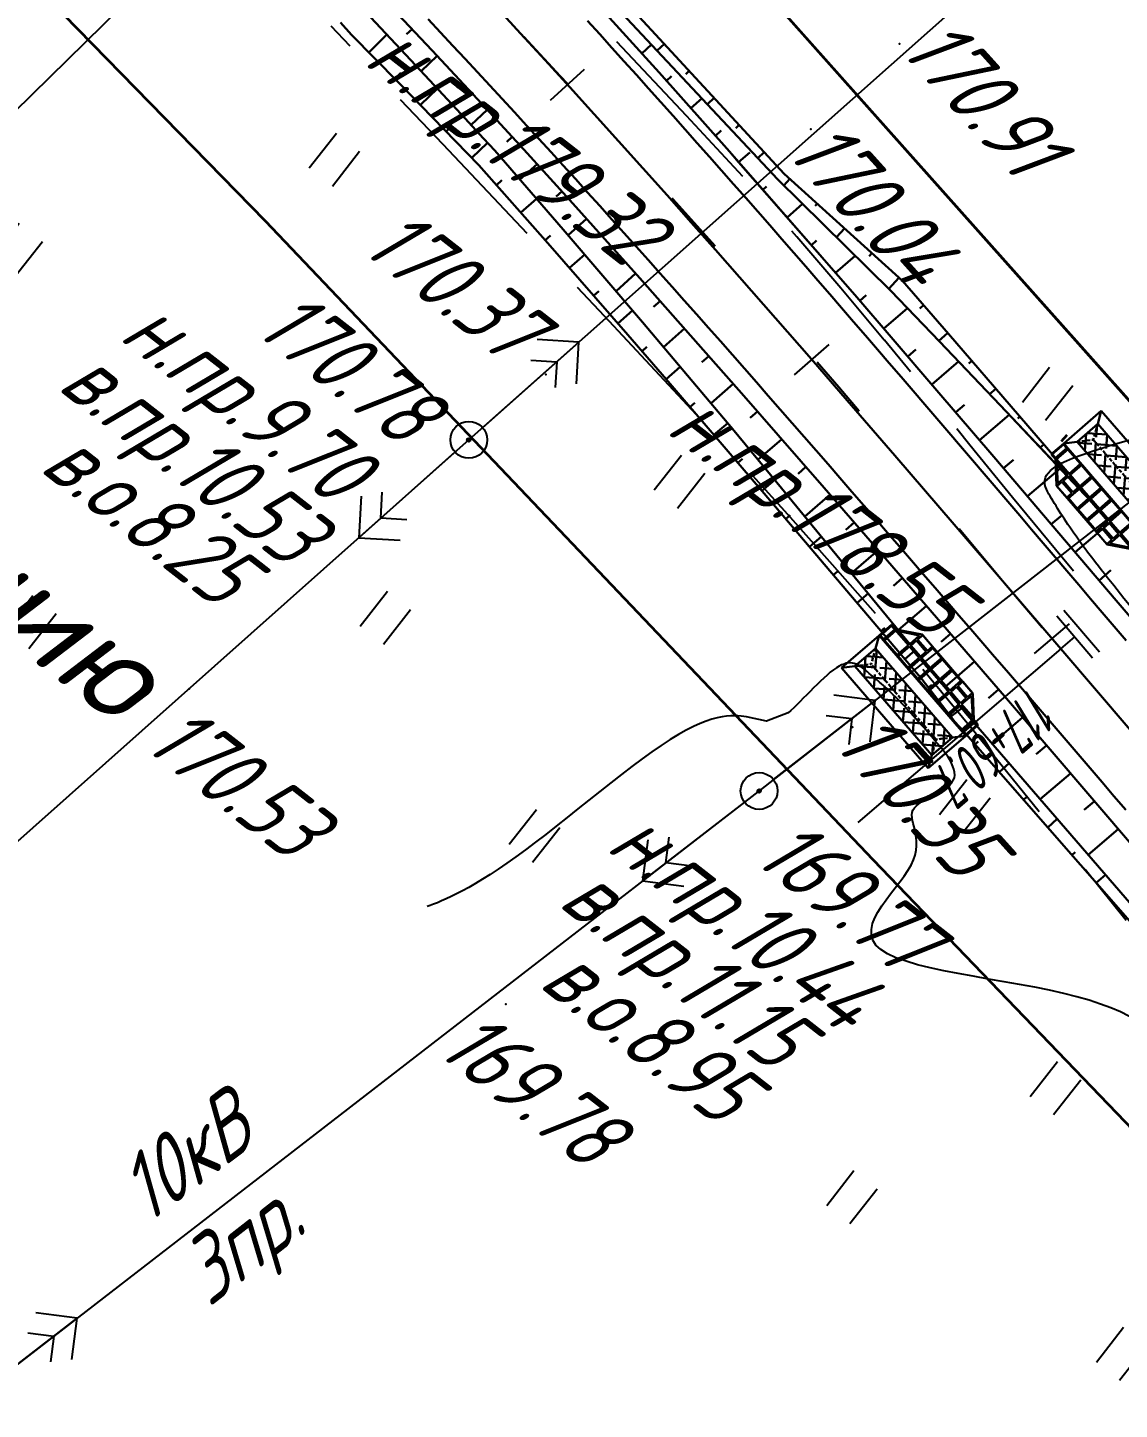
# Model space of a CAD drawing. Header units: millimetres. Extents: x -698 to 8131, y -704 to 4503.
# Drawn here: x 7407.9 to 7467.2, y 458.3 to 533.4 of the extents above; entities that cross this region are included whole.
import ezdxf
from ezdxf import colors
from ezdxf.entities.mleader import LeaderData, LeaderLine
from ezdxf.math import Vec2, Vec3

# ---------------------------------------------------------------- set-up
doc = ezdxf.new("R2010")
doc.units = ezdxf.units.MM
for name, pattern in [('ACAD_ISO02W100', [15, 12, -3]), ('CONTI', [0]), ('STROT', [1.7, 0.5, -1.2])]:
    doc.linetypes.add(name, pattern=pattern)
for name, color, linetype, lineweight in [('10', 1, 'Continuous', 35), ('КОПИЯ_ОСЬ_13_ОТКОСЫ', 7, 'Continuous', 30), ('КОПИЯ_ОСЬ_ГРАНИЦЫ_ПОЛОС', 7, 'Continuous', 30), ('ОСЬ_ВЕРХ_ПОКРЫТИЯ_ГРАНИЦЫ_ПОЛОС', 7, 'Continuous', 30), ('ОСЬ_ВЕРХ_ПОКРЫТИЯ_ОСЬ', 1, 'Continuous', 30), ('Ось_примыкания', 1, 'Continuous', 35), ('Трубы мет.', 7, 'ACAD_ISO02W100', 30)]:
    doc.layers.add(name, color=color, linetype=linetype, lineweight=lineweight)
for name, color, linetype in [('GOR_BDEFAULT', 212, 'CONTI'), ('NAD_MDEFAULT', 7, 'CONTI'), ('PI_OTDEFAULT', 172, 'CONTI'), ('PI_TTDEFAULT', 5, 'CONTI'), ('SIT_LDEFAULT', 7, 'CONTI'), ('USLZNDEFAULT', 7, 'CONTI'), ('ZAPSKDEFAULT', 7, 'CONTI'), ('Выноски', 250, 'Continuous'), ('ОСЬ_ВЕРХ_ПОКРЫТИЯ_ПИКЕТЫ', 1, 'Continuous'), ('ОСЬ_ВЕРХ_ПОКРЫТИЯ_РАЗБИВКА_КРИВ', 1, 'Continuous'), ('разметка', 7, 'Continuous')]:
    doc.layers.add(name, color=color, linetype=linetype)
doc.styles.add('eskd', font='isocpeui.ttf', dxfattribs={"width": 1.2})
doc.styles.get("Standard").update_dxf_attribs({"font": 'isocpeui.ttf'})
doc.styles.add('ГОСТ', font='isocpeui.ttf', dxfattribs={"height": 4})

# ---------------------------------------------------------------- blocks, each defined once
blk = doc.blocks.new('BL_2011')
at = {"color": 0}
for p, q in [((0, 0), (0, 2.4)), ((1.6, 0), (1.6, 2.4))]:
    blk.add_line(p, q, dxfattribs=at)
blk = doc.blocks.new('BL_26')
at = {"color": 0}
for radius in [1, 0.1]:
    blk.add_circle((0, 0), radius, dxfattribs=at)
blk = doc.blocks.new('*U41')
at = {"color": 0}
for points in [[(-6.6, 12.26), (9.54, 28.4)], [(-6.6, 21.22), (0.58, 28.4)], [(9.9, 10.93), (-6.6, 27.43)], [(9.9, 19.9), (1.4, 28.4)], [(-6.6, 3.29), (9.9, 19.79)], [(9.9, 1.97), (-6.6, 18.47)], [(-6.6, -5.68), (9.9, 10.82)], [(9.9, -7), (-6.6, 9.5)], [(-6.6, -14.64), (9.9, 1.86)], [(9.9, -15.96), (-6.6, 0.54)], [(-6.6, -23.61), (9.9, -7.11)], [(9.9, -24.93), (-6.6, -8.43)], [(-6.6, -32.57), (9.9, -16.07)], [(9.9, -33.9), (-6.6, -17.4)], [(-6.6, -41.54), (9.9, -25.04)], [(9.64, -42.6), (-6.6, -26.36)], [(0.67, -42.6), (-6.6, -35.33)], [(1.31, -42.6), (9.9, -34.01)]]:
    blk.add_lwpolyline(points, dxfattribs=at)
blk = doc.blocks.new('Наброска')
at = {"lineweight": 30}
for p, q in [((1.5, 3), (2.006, 2.662)), ((2.006, 2.662), (2.131, 2.579)), ((2.193, 2.538), (2.318, 2.454)), ((3.057, 2.538), (2.932, 2.454)), ((3.244, 2.662), (3.119, 2.579)), ((3.75, 3), (3.244, 2.662)), ((2.381, 2.413), (2.505, 2.33)), ((2.568, 2.288), (2.625, 2.25)), ((2.682, 2.288), (2.625, 2.25)), ((2.625, 2.25), (2.625, 2.1)), ((2.625, 2.025), (2.625, 1.875)), ((2.869, 2.413), (2.745, 2.33)), ((2.625, 1.8), (2.625, 1.65)), ((2.625, 1.575), (2.625, 1.425)), ((2.625, 1.35), (2.625, 1.2)), ((2.625, 1.125), (2.625, 0.975)), ((2.625, 0.9), (2.625, 0.75)), ((2.625, 0.675), (2.625, 0.525)), ((2.625, 0.45), (2.625, 0.3)), ((2.625, 0.225), (2.625, 0.075)), ((2.625, -0.225), (2.625, -0.375)), ((2.625, -0.45), (2.625, -0.6)), ((2.625, -0.675), (2.625, -0.825)), ((2.625, -0.9), (2.625, -1.05)), ((2.625, -1.125), (2.625, -1.275)), ((2.625, -1.35), (2.625, -1.5)), ((2.625, -1.575), (2.625, -1.725)), ((2.625, -1.8), (2.625, -1.95)), ((2.193, -2.538), (2.318, -2.454)), ((2.381, -2.413), (2.505, -2.33)), ((2.568, -2.288), (2.625, -2.25)), ((2.625, -2.025), (2.625, -2.175)), ((2.682, -2.288), (2.625, -2.25)), ((2.869, -2.413), (2.745, -2.33)), ((3.057, -2.538), (2.932, -2.454)), ((1.5, -3), (2.006, -2.662)), ((2.006, -2.662), (2.131, -2.579)), ((3.244, -2.662), (3.119, -2.579)), ((3.75, -3), (3.244, -2.662))]:
    blk.add_line(p, q, dxfattribs=at)
for points in [[(0, 1.762), (0.75, 2.7), (0.75, 3), (1.5, 3), (1.5, -3), (0.75, -3), (0.75, -2.7), (0, -1.762)], [(0.12, 1.8), (0.712, 1.8), (0.712, 2.578)], [(0.788, 2.747), (1.462, 2.747), (1.462, 2.963), (0.788, 2.963)], [(0.788, 2.578), (0.788, 1.8), (1.462, 1.8), (1.462, 2.672), (0.788, 2.672), (0.788, 2.672)], [(1.5, 3), (3.75, 3), (3.75, -3), (1.5, -3)], [(2.006, 2.662), (2.006, -2.662), (3.244, -2.662), (3.244, 2.662)], [(0, 1.725), (0.3, 1.725), (0.3, 1.05), (0, 1.05)], [(0.375, 1.725), (0.712, 1.725), (0.712, 1.05), (0.375, 1.05)], [(0.788, 1.725), (1.462, 1.725), (1.462, 1.05), (0.788, 1.05)], [(0.038, 0.975), (0.712, 0.975), (0.712, 0.375), (0.038, 0.375)], [(0.788, 0.975), (1.462, 0.975), (1.462, 0.375), (0.788, 0.375)], [(0.038, 0.3), (0.712, 0.3), (0.712, -0.3), (0.038, -0.3)], [(0.788, 0.3), (1.462, 0.3), (1.462, -0.3), (0.788, -0.3)], [(0.038, -0.375), (0.712, -0.375), (0.712, -0.975), (0.038, -0.975)], [(0.788, -0.375), (1.462, -0.375), (1.462, -0.975), (0.788, -0.975)], [(0, -1.725), (0.3, -1.725), (0.3, -1.05), (0, -1.05)], [(0.375, -1.725), (0.712, -1.725), (0.712, -1.05), (0.375, -1.05)], [(0.788, -1.725), (1.462, -1.725), (1.462, -1.05), (0.788, -1.05)], [(0.12, -1.8), (0.712, -1.8), (0.712, -2.578)], [(0.788, -2.578), (0.788, -1.8), (1.462, -1.8), (1.462, -2.672), (0.788, -2.672), (0.788, -2.672)], [(0.788, -2.747), (1.462, -2.747), (1.462, -2.963), (0.788, -2.963)]]:
    blk.add_lwpolyline(points, close=True, dxfattribs=at)
at = {"lineweight": 30, "xscale": 0.075, "yscale": 0.075, "zscale": 0.075}
blk.add_blockref('*U41', (2.501, 0.532), dxfattribs=at)

msp = doc.modelspace()

# ---------------------------------------------------------------- linework, layer by layer
at = {"ltscale": 7}
msp.add_lwpolyline([(7402.304, 524.037), (7450.591, 571.444)], dxfattribs=at)
at = {"layer": '10'}
for points in [[(7557.083, 408.214), (7502.403, 474.094), (7438.513, 545.904), (7384.503, 596.294), (7381.685, 589.869), (7359.573, 604.594), (7346.003, 610.974), (7346.933, 612.494), (7259.503, 653.224), (7163.783, 697.604), (7162.773, 695.044), (7153.583, 698.964), (7154.833, 701.954), (7107.483, 722.734), (7037.233, 756.524), (7008.443, 769.144), (7005.583, 770.204), (6980.053, 780.784), (6981.053, 782.784), (6942.353, 801.084), (6941.603, 799.044), (6896.914, 821.23), (6913.823, 871.714)], [(6994.103, 758.534), (7040.023, 735.714), (7044.063, 733.704), (7072.313, 719.674), (7095.903, 709.734), (7115.453, 700.074), (7174.043, 673.014), (7206.093, 659.684), (7219.613, 652.954), (7247.643, 640.794), (7301.603, 617.394), (7300.303, 614.534), (7309.243, 610.384), (7309.923, 612.004), (7354.733, 590.424), (7366.703, 578.184), (7366.703, 578.184), (7420.773, 522.864), (7453.783, 488.154), (7485.293, 455.374), (7519.633, 419.454), (7515.413, 411.684), (7534.823, 388.204), (7579.153, 342.644)], [(7384.503, 596.294), (7438.513, 545.904), (7502.403, 474.094), (7557.083, 408.214), (7599.643, 364.494), (7714.093, 267.324), (7782.333, 205.664), (7802.953, 187.964), (7827.053, 167.284), (7831.933, 163.094), (7846.053, 144.894), (7851.593, 137.764), (7868.693, 97.284), (7876.343, 79.154), (7881.943, 63.124), (7904.923, -2.646), (7913.743, -6.586), (7929.843, -50.886), (7929.843, -50.886), (7966.053, -166.916), (7964.873, -168.836), (7968.623, -174.866), (7974.573, -194.306), (7993.635, -264.502)]]:
    msp.add_lwpolyline(points, dxfattribs=at)
at = {"layer": 'GOR_BDEFAULT', "color": 212, "elevation": 170, "flags": 128}
for points in [[(7481.489, 497.1), (7480.559, 497.55), (7479.729, 497.99), (7478.989, 498.42), (7478.349, 498.84), (7477.769, 499.25), (7477.279, 499.65), (7476.839, 500.04), (7476.469, 500.42), (7476.149, 500.78), (7475.869, 501.14), (7475.629, 501.48), (7475.429, 501.81), (7475.249, 502.14), (7475.079, 502.45), (7474.929, 502.75), (7474.779, 503.04), (7474.629, 503.32), (7474.489, 503.58), (7474.349, 503.82), (7474.219, 504.05), (7474.079, 504.25), (7473.949, 504.42), (7473.809, 504.57), (7473.679, 504.68), (7473.549, 504.76), (7473.409, 504.8), (7473.269, 504.81), (7473.129, 504.77), (7472.989, 504.69), (7472.849, 504.56), (7472.699, 504.39), (7472.539, 504.17), (7472.389, 503.92), (7472.229, 503.64), (7472.069, 503.33), (7471.899, 503.02), (7471.729, 502.69), (7471.549, 502.36), (7471.379, 502.04), (7471.199, 501.73), (7471.009, 501.44), (7470.829, 501.17), (7470.639, 500.94), (7470.439, 500.75), (7470.249, 500.6), (7470.049, 500.5), (7469.849, 500.46), (7469.649, 500.46), (7469.439, 500.5), (7469.229, 500.58), (7469.029, 500.69), (7468.819, 500.83), (7468.619, 501), (7468.409, 501.19), (7468.209, 501.4), (7468.009, 501.62), (7467.809, 501.85), (7467.609, 502.09), (7467.419, 502.33), (7467.229, 502.57), (7467.049, 502.8), (7466.869, 503.03), (7466.689, 503.25), (7466.519, 503.47), (7466.359, 503.68), (7466.189, 503.89), (7466.039, 504.09), (7465.879, 504.29), (7465.739, 504.48), (7465.589, 504.67), (7465.449, 504.85), (7465.319, 505.03), (7465.179, 505.21), (7465.059, 505.38), (7464.939, 505.55), (7464.819, 505.72), (7464.699, 505.88), (7464.589, 506.04), (7464.489, 506.2), (7464.379, 506.35), (7464.279, 506.5), (7464.189, 506.65), (7464.089, 506.8), (7463.999, 506.94), (7463.909, 507.08), (7463.819, 507.22), (7463.739, 507.36), (7463.659, 507.49), (7463.569, 507.62), (7463.489, 507.76), (7463.409, 507.89), (7463.339, 508.01), (7463.269, 508.14), (7463.209, 508.27), (7463.159, 508.4), (7463.129, 508.52), (7463.119, 508.65), (7463.129, 508.77), (7463.159, 508.9), (7463.219, 509.03), (7463.309, 509.15), (7463.429, 509.28), (7463.589, 509.41), (7463.779, 509.54), (7464.019, 509.68), (7464.299, 509.81), (7464.619, 509.95), (7464.969, 510.08), (7465.349, 510.22), (7465.749, 510.36), (7466.169, 510.49), (7466.599, 510.62), (7467.039, 510.75), (7467.469, 510.88), (7467.899, 511), (7468.319, 511.12), (7468.719, 511.24), (7469.099, 511.34), (7469.449, 511.45), (7469.759, 511.54), (7471.279, 512.31), (7471.389, 512.96), (7471.409, 513.04), (7471.429, 513.13), (7471.459, 513.23), (7471.479, 513.33), (7471.499, 513.44), (7471.529, 513.56), (7471.549, 513.7), (7471.579, 513.84), (7471.609, 514), (7471.639, 514.17), (7471.659, 514.35), (7471.689, 514.54), (7471.719, 514.75), (7471.739, 514.97), (7471.769, 515.21), (7471.789, 515.47), (7471.819, 515.74), (7471.839, 516.03), (7471.859, 516.34), (7471.879, 516.67), (7471.899, 517.03), (7471.929, 517.41), (7471.949, 517.81), (7471.969, 518.24), (7471.999, 518.7), (7472.019, 519.19), (7472.049, 519.7), (7472.079, 520.25), (7472.109, 520.84), (7472.139, 521.46), (7472.169, 522.11), (7472.209, 522.79), (7472.249, 523.5), (7472.299, 524.22), (7472.359, 524.96), (7472.429, 525.7), (7472.499, 526.44), (7472.589, 527.18), (7472.689, 527.91), (7472.809, 528.62), (7472.939, 529.3), (7473.089, 529.96), (7473.259, 530.58), (7473.449, 531.15), (7473.659, 531.68), (7473.889, 532.16), (7474.139, 532.59), (7474.409, 532.98), (7474.689, 533.32), (7474.989, 533.62), (7475.299, 533.88), (7475.609, 534.11), (7475.929, 534.32), (7476.239, 534.49), (7476.559, 534.65), (7476.879, 534.79), (7477.179, 534.91), (7477.479, 535.02), (7477.769, 535.12), (7478.039, 535.22), (7478.299, 535.32), (7478.539, 535.41), (7478.769, 535.51), (7478.989, 535.61), (7479.199, 535.71), (7479.399, 535.81), (7479.589, 535.93), (7479.789, 536.04), (7479.979, 536.17), (7480.169, 536.3), (7480.359, 536.44), (7480.559, 536.59), (7480.759, 536.75), (7480.969, 536.93), (7481.189, 537.11), (7481.429, 537.32), (7481.669, 537.53), (7481.919, 537.75), (7482.169, 537.98), (7482.429, 538.22), (7482.689, 538.45), (7482.939, 538.69), (7483.199, 538.93), (7483.439, 539.16), (7483.679, 539.39), (7483.909, 539.61), (7484.129, 539.81), (7484.329, 540.01), (7484.519, 540.18), (7484.689, 540.34)], [(7490.159, 448.55), (7489.949, 449.31), (7489.779, 449.98), (7489.629, 450.58), (7489.499, 451.1), (7489.399, 451.55), (7489.309, 451.95), (7489.229, 452.29), (7489.169, 452.59), (7489.119, 452.85), (7489.069, 453.08), (7489.029, 453.28), (7488.989, 453.46), (7488.949, 453.64), (7488.909, 453.8), (7488.859, 453.97), (7488.799, 454.15), (7488.729, 454.33), (7488.649, 454.53), (7488.569, 454.73), (7488.479, 454.93), (7488.389, 455.14), (7488.289, 455.36), (7488.179, 455.58), (7488.069, 455.8), (7487.959, 456.03), (7487.849, 456.25), (7487.739, 456.48), (7487.619, 456.71), (7487.499, 456.94), (7487.389, 457.16), (7487.269, 457.39), (7487.159, 457.61), (7487.049, 457.83), (7486.929, 458.04), (7486.819, 458.26), (7486.719, 458.47), (7486.609, 458.68), (7486.499, 458.88), (7486.399, 459.08), (7486.299, 459.28), (7486.199, 459.47), (7486.109, 459.65), (7486.009, 459.83), (7485.919, 460.01), (7485.839, 460.18), (7485.749, 460.35), (7485.669, 460.51), (7485.589, 460.66), (7485.509, 460.81), (7485.439, 460.95), (7485.369, 461.09), (7485.299, 461.22), (7485.229, 461.35), (7485.159, 461.47), (7485.099, 461.59), (7485.039, 461.7), (7484.979, 461.8), (7484.919, 461.91), (7484.859, 462), (7484.809, 462.1), (7484.749, 462.19), (7484.699, 462.27), (7484.649, 462.35), (7484.599, 462.43), (7484.549, 462.5), (7484.499, 462.57), (7484.449, 462.64), (7484.399, 462.7), (7484.359, 462.76), (7484.309, 462.82), (7484.259, 462.88), (7484.219, 462.94), (7484.169, 463), (7484.129, 463.05), (7484.079, 463.11), (7484.029, 463.16), (7483.989, 463.22), (7483.939, 463.27), (7483.899, 463.33), (7483.849, 463.38), (7483.799, 463.44), (7483.749, 463.49), (7483.709, 463.55), (7483.659, 463.6), (7483.609, 463.66), (7483.569, 463.71), (7483.519, 463.76), (7483.469, 463.82), (7483.419, 463.87), (7483.369, 463.93), (7483.329, 463.98), (7483.279, 464.04), (7483.229, 464.09), (7483.179, 464.14), (7483.129, 464.2), (7483.079, 464.25), (7483.029, 464.31), (7482.979, 464.36), (7482.929, 464.41), (7482.889, 464.47), (7482.839, 464.52), (7482.789, 464.57), (7482.739, 464.63), (7482.689, 464.68), (7482.639, 464.74), (7482.589, 464.79), (7482.539, 464.84), (7482.489, 464.9), (7482.439, 464.95), (7482.389, 465), (7482.339, 465.06), (7482.289, 465.11), (7482.239, 465.17), (7482.189, 465.22), (7482.139, 465.27), (7482.089, 465.33), (7482.039, 465.38), (7481.989, 465.44), (7481.939, 465.49), (7481.889, 465.55), (7481.839, 465.6), (7481.789, 465.65), (7481.739, 465.71), (7481.679, 465.76), (7481.629, 465.82), (7481.579, 465.87), (7481.529, 465.93), (7481.479, 465.98), (7481.429, 466.04), (7481.379, 466.09), (7481.329, 466.15), (7481.279, 466.2), (7481.229, 466.26), (7481.179, 466.32), (7481.129, 466.37), (7481.079, 466.43), (7481.029, 466.48), (7480.979, 466.54), (7480.929, 466.6), (7480.879, 466.66), (7480.829, 466.71), (7480.779, 466.77), (7480.729, 466.83), (7480.679, 466.88), (7480.629, 466.94), (7480.589, 467), (7480.539, 467.06), (7480.489, 467.12), (7480.439, 467.18), (7480.389, 467.23), (7480.339, 467.29), (7480.289, 467.35), (7480.249, 467.41), (7480.199, 467.47), (7480.149, 467.53), (7480.099, 467.6), (7480.039, 467.66), (7479.989, 467.73), (7479.929, 467.8), (7479.869, 467.87), (7479.809, 467.94), (7479.749, 468.02), (7479.679, 468.09), (7479.609, 468.18), (7479.529, 468.26), (7479.449, 468.35), (7479.369, 468.44), (7479.289, 468.54), (7479.189, 468.64), (7479.099, 468.75), (7478.999, 468.86), (7478.899, 468.97), (7478.789, 469.09), (7478.669, 469.22), (7478.559, 469.35), (7478.429, 469.48), (7478.299, 469.62), (7478.169, 469.77), (7478.029, 469.92), (7477.889, 470.08), (7477.739, 470.24), (7477.579, 470.41), (7477.419, 470.59), (7477.259, 470.77), (7477.089, 470.96), (7476.919, 471.15), (7476.739, 471.35), (7476.549, 471.55), (7476.369, 471.76), (7476.179, 471.97), (7475.979, 472.18), (7475.779, 472.4), (7475.579, 472.63), (7475.369, 472.85), (7475.169, 473.08), (7474.959, 473.32), (7474.739, 473.55), (7474.529, 473.79), (7474.309, 474.03), (7474.099, 474.26), (7473.889, 474.49), (7473.679, 474.72), (7473.479, 474.94), (7473.279, 475.15), (7473.079, 475.35), (7472.899, 475.55), (7472.719, 475.73), (7472.549, 475.9), (7472.389, 476.06), (7472.249, 476.2), (7470.479, 477.61), (7470.319, 477.76), (7470.129, 477.94), (7469.929, 478.12), (7469.699, 478.32), (7469.449, 478.52), (7469.159, 478.74), (7468.849, 478.96), (7468.499, 479.19), (7468.119, 479.41), (7467.689, 479.64), (7467.229, 479.86), (7466.709, 480.08), (7466.149, 480.29), (7465.539, 480.5), (7464.869, 480.69), (7464.149, 480.87), (7463.379, 481.04), (7462.579, 481.2), (7461.749, 481.35), (7460.909, 481.5), (7460.069, 481.65), (7459.239, 481.8), (7458.419, 481.95), (7457.639, 482.1), (7456.899, 482.26), (7456.209, 482.43), (7455.589, 482.62), (7455.039, 482.81), (7454.579, 483.02), (7454.209, 483.25), (7453.949, 483.5), (7453.779, 483.77), (7453.699, 484.05), (7453.699, 484.35), (7453.769, 484.66), (7453.889, 484.97), (7454.059, 485.29), (7454.269, 485.62), (7454.499, 485.95), (7454.749, 486.28), (7454.999, 486.61), (7455.249, 486.93), (7455.479, 487.24), (7455.689, 487.55), (7455.859, 487.84), (7455.989, 488.13), (7456.079, 488.39), (7456.129, 488.65), (7456.159, 488.89), (7456.159, 489.12), (7456.139, 489.34), (7456.099, 489.55), (7456.059, 489.74), (7456.019, 489.93), (7455.969, 490.1), (7455.939, 490.26), (7455.909, 490.42), (7455.899, 490.57), (7455.919, 490.7), (7455.959, 490.83), (7456.039, 490.95), (7456.149, 491.07), (7456.279, 491.17), (7456.429, 491.28), (7456.589, 491.38), (7456.769, 491.48), (7456.959, 491.57), (7457.139, 491.67), (7457.329, 491.77), (7457.509, 491.87), (7457.679, 491.97), (7457.829, 492.08), (7457.959, 492.2), (7458.069, 492.32), (7458.149, 492.45), (7458.209, 492.59), (7458.229, 492.73), (7458.219, 492.89), (7458.179, 493.05), (7458.129, 493.21), (7458.049, 493.39), (7457.959, 493.56), (7457.849, 493.74), (7457.719, 493.92), (7457.589, 494.1), (7457.439, 494.28), (7457.289, 494.46), (7457.139, 494.64), (7456.989, 494.82), (7456.829, 495), (7456.679, 495.17), (7456.539, 495.33), (7456.389, 495.49), (7456.249, 495.65), (7456.119, 495.8), (7455.979, 495.95), (7455.849, 496.1), (7455.719, 496.24), (7455.599, 496.37), (7455.479, 496.5), (7455.359, 496.63), (7455.239, 496.76), (7455.119, 496.88), (7455.009, 496.99), (7454.889, 497.1), (7454.779, 497.21), (7454.669, 497.32), (7454.569, 497.42), (7454.459, 497.51), (7454.359, 497.61), (7454.249, 497.7), (7454.149, 497.79), (7454.049, 497.87), (7453.959, 497.95), (7453.859, 498.03), (7453.769, 498.11), (7453.669, 498.19), (7453.579, 498.26), (7453.489, 498.34), (7453.399, 498.41), (7453.309, 498.48), (7453.229, 498.54), (7453.139, 498.61), (7453.049, 498.67), (7452.959, 498.72), (7452.869, 498.76), (7452.769, 498.79), (7452.669, 498.82), (7452.569, 498.83), (7452.459, 498.83), (7452.339, 498.81), (7452.219, 498.77), (7452.079, 498.72), (7451.949, 498.65), (7451.799, 498.56), (7451.639, 498.45), (7451.469, 498.32), (7451.299, 498.17), (7451.119, 498.01), (7450.929, 497.84), (7450.749, 497.66), (7450.559, 497.47), (7450.369, 497.28), (7450.189, 497.1), (7449.999, 496.91), (7449.829, 496.73), (7449.649, 496.56), (7449.489, 496.39), (7449.329, 496.24), (7449.189, 496.11), (7448.009, 495.66), (7446.919, 495.9), (7446.779, 495.92), (7446.619, 495.94), (7446.449, 495.95), (7446.269, 495.96), (7446.059, 495.95), (7445.839, 495.93), (7445.599, 495.9), (7445.329, 495.84), (7445.039, 495.77), (7444.729, 495.66), (7444.399, 495.53), (7444.029, 495.37), (7443.639, 495.17), (7443.219, 494.94), (7442.769, 494.67), (7442.289, 494.35), (7441.779, 494), (7441.249, 493.61), (7440.689, 493.2), (7440.119, 492.77), (7439.539, 492.31), (7438.949, 491.85), (7438.359, 491.37), (7437.759, 490.9), (7437.169, 490.43), (7436.579, 489.96), (7436.009, 489.51), (7435.449, 489.08), (7434.909, 488.67), (7434.389, 488.29), (7433.899, 487.94), (7433.429, 487.62), (7432.989, 487.33), (7432.579, 487.07), (7432.189, 486.84), (7431.829, 486.63), (7431.479, 486.44), (7431.169, 486.28), (7430.869, 486.14), (7430.599, 486.01), (7430.349, 485.9), (7430.129, 485.8), (7429.919, 485.72), (7429.739, 485.65), (7429.569, 485.59)]]:
    msp.add_lwpolyline(points, dxfattribs=at)
at = {"layer": 'PI_TTDEFAULT', "color": 5}
for p in [(7455.229, 532.48, 170.914), (7450.419, 527.84, 170.041), (7436.009, 514.51, 170.37), (7431.829, 510.95, 170.781), (7416.639, 497.43, 170.53), (7452.669, 495.33, 169.513), (7447.599, 491.87, 169.769), (7433.839, 480.28, 169.783)]:
    msp.add_point(p, dxfattribs=at)
at = {"layer": 'SIT_LDEFAULT', "color": 7}
for p, q in [((7471.099, 545.84), (7431.829, 510.95)), ((7424.329, 533.45), (7425.369, 532.36)), ((7443.659, 528.57), (7439.879, 532.58)), ((7428.109, 529.45), (7430.419, 527.02)), ((7446.709, 525.27), (7443.649, 528.56)), ((7430.419, 527.02), (7434.979, 522.18)), ((7488.089, 523.48), (7447.599, 491.87)), ((7449.659, 521.99), (7449.379, 522.3)), ((7452.049, 519.19), (7449.659, 521.99)), ((7437.709, 519.26), (7439.179, 517.69)), ((7454.399, 516.37), (7452.049, 519.19)), ((7439.189, 517.7), (7441.689, 515.01)), ((7432.579, 511.61), (7437.809, 516.26)), ((7437.809, 516.26), (7435.549, 516.4)), ((7437.679, 514), (7437.809, 516.26)), ((7455.819, 514.65), (7454.409, 516.37)), ((7435.199, 515.28), (7436.609, 515.2)), ((7436.609, 515.2), (7436.529, 513.79)), ((7441.689, 515.01), (7444.179, 512.33)), ((7444.179, 512.33), (7444.529, 511.95)), ((7459.049, 510.67), (7458.339, 511.55)), ((7431.829, 510.95), (7384.989, 469.31)), ((7461.369, 507.82), (7459.049, 510.67)), ((7431.079, 510.29), (7425.849, 505.63)), ((7447.239, 509.01), (7449.139, 506.92)), ((7425.979, 507.89), (7425.849, 505.63)), ((7427.049, 506.7), (7427.129, 508.11)), ((7463.709, 504.99), (7461.369, 507.82)), ((7449.139, 506.92), (7451.579, 504.18)), ((7428.459, 506.61), (7427.049, 506.7)), ((7425.849, 505.63), (7428.109, 505.5)), ((7464.689, 503.82), (7463.709, 504.99)), ((7451.579, 504.18), (7453.899, 501.54)), ((7456.489, 498.5), (7459.339, 495.04)), ((7448.389, 492.49), (7453.909, 496.79)), ((7453.909, 496.79), (7451.659, 497.07)), ((7453.629, 494.55), (7453.909, 496.79)), ((7451.239, 495.98), (7452.639, 495.81)), ((7452.639, 495.81), (7452.469, 494.4)), ((7459.339, 495.04), (7462.809, 490.75)), ((7447.599, 491.87), (7404.219, 458.33)), ((7446.809, 491.26), (7441.269, 486.98)), ((7441.559, 489.22), (7441.269, 486.98)), ((7442.539, 487.96), (7442.719, 489.36)), ((7443.939, 487.78), (7442.539, 487.96)), ((7465.309, 487.63), (7467.539, 484.85)), ((7441.269, 486.98), (7443.519, 486.69)), ((7410.549, 463.22), (7408.299, 463.51)), ((7405.009, 458.94), (7410.549, 463.22)), ((7410.259, 460.98), (7410.549, 463.22)), ((7407.879, 462.42), (7409.279, 462.24)), ((7409.279, 462.24), (7409.099, 460.84))]:
    msp.add_line(p, q, dxfattribs=at)
at = {"layer": 'КОПИЯ_ОСЬ_13_ОТКОСЫ'}
for p, q in [((7441.227, 531.953), (7441.759, 532.434)), ((7442.454, 532.478), (7442.059, 532.114)), ((7443.809, 531.007), (7443.617, 530.83)), ((7442.565, 530.467), (7442.847, 530.718)), ((7443.895, 528.973), (7444.496, 529.508)), ((7445.165, 529.537), (7444.791, 529.192)), ((7446.521, 528.067), (7446.339, 527.899)), ((7445.225, 527.479), (7445.544, 527.763)), ((7447.877, 526.597), (7447.524, 526.271))]:
    msp.add_line(p, q, dxfattribs=at)
for points in [[(7406.58, 555.927), (7408.636, 554.039), (7410.703, 552.109), (7412.754, 550.163), (7414.791, 548.199), (7416.815, 546.221), (7420.823, 542.218), (7423.218, 539.516), (7425.591, 536.796), (7426.771, 535.429), (7427.359, 534.744), (7429.835, 532.116), (7432.294, 529.473), (7434.812, 526.732), (7437.316, 523.978), (7441.114, 519.748), (7446.768, 513.351), (7448.641, 511.211), (7451.13, 508.353), (7454.236, 504.77), (7460.927, 497.016), (7557.756, 383.889)], [(7433.099, 540.78), (7433.428, 540.461), (7435.923, 537.778), (7438.399, 535.08), (7442.169, 530.913), (7445.988, 526.621), (7446.49, 526.049)], [(7433.865, 540.873), (7448.611, 525.109), (7454.767, 519.05), (7457.408, 516.29), (7460.697, 512.834), (7465.286, 507.991), (7466.594, 506.607), (7468.503, 504.421), (7469.01, 503.934), (7481.385, 489.122), (7483.254, 486.904), (7494.463, 473.99), (7507.369, 458.711)], [(7433.865, 540.873), (7448.611, 525.109), (7448.611, 525.109), (7454.767, 519.05), (7457.408, 516.29), (7460.697, 512.834), (7466.594, 506.607)], [(7434.319, 541.3), (7448.962, 525.419)], [(7426.486, 533.921), (7428.956, 531.299), (7431.41, 528.661), (7432.631, 527.335), (7433.241, 526.671), (7436.963, 522.39), (7441.269, 517.356), (7446.155, 511.559), (7448.568, 508.643), (7451.578, 504.985), (7455.784, 499.849), (7456.985, 498.379), (7458.81, 496.125), (7459.271, 495.598), (7471.883, 480.989), (7473.771, 478.788), (7484.857, 465.768), (7497.723, 450.455)], [(7426.486, 533.921), (7428.956, 531.299), (7431.41, 528.661), (7432.632, 527.335), (7433.241, 526.671), (7436.963, 522.39), (7441.269, 517.357), (7446.155, 511.559), (7448.568, 508.643), (7451.578, 504.985), (7455.784, 499.849), (7456.985, 498.379), (7458.81, 496.125), (7459.271, 495.598), (7471.883, 480.989), (7473.77, 478.787), (7484.857, 465.768), (7497.723, 450.455)], [(7424.868, 533.629), (7425.465, 532.959), (7427.99, 530.399), (7430.498, 527.824), (7431.749, 526.529), (7432.373, 525.88), (7436.128, 521.643), (7440.477, 516.658), (7442.332, 514.509), (7444.182, 512.354), (7447.873, 508.041), (7450.941, 504.437), (7455.23, 499.374), (7456.455, 497.925), (7458.24, 495.637), (7458.703, 495.113), (7471.424, 480.597), (7473.34, 478.419), (7484.537, 465.494), (7497.073, 449.899)], [(7428.745, 533.277), (7428.454, 533.003)], [(7426.404, 532.01), (7427.381, 532.975)], [(7430.113, 531.819), (7429.236, 530.999)], [(7427.808, 530.585), (7428.134, 530.905)], [(7431.476, 530.355), (7431.183, 530.083)], [(7429.206, 529.155), (7430.123, 530.048)], [(7432.834, 528.887), (7431.952, 528.073)], [(7430.599, 527.72), (7430.906, 528.016)], [(7434.188, 527.414), (7433.893, 527.144)], [(7431.988, 526.28), (7432.844, 527.104)], [(7446.49, 526.049), (7447.095, 526.579)], [(7435.537, 525.938), (7434.611, 525.095)], [(7446.49, 526.049), (7451.031, 520.866), (7452.909, 518.7), (7454.779, 516.535), (7457.262, 513.645), (7460.356, 510.029), (7467.005, 502.218), (7529.687, 428.979), (7564.416, 388.955)], [(7433.331, 524.799), (7433.627, 525.062)], [(7449.277, 525.134), (7448.951, 524.775)], [(7448.962, 525.419), (7455.386, 519.588), (7457.89, 516.707), (7460.386, 513.823), (7464.115, 509.493), (7466.594, 506.607)], [(7436.882, 524.458), (7436.572, 524.177)], [(7447.808, 524.545), (7448.009, 524.721)], [(7434.657, 523.302), (7435.512, 524.06)], [(7449.126, 523.04), (7449.965, 523.776)], [(7450.758, 523.79), (7450.649, 523.67)], [(7438.22, 522.971), (7437.228, 522.081)], [(7435.984, 521.806), (7436.269, 522.058)], [(7452.238, 522.445), (7451.804, 521.967)], [(7439.556, 521.483), (7439.225, 521.186)], [(7450.444, 521.536), (7450.724, 521.781)], [(7437.3, 520.3), (7438.131, 521.025)], [(7451.758, 520.028), (7452.829, 520.958)], [(7453.719, 521.101), (7453.574, 520.942)], [(7440.892, 519.995), (7439.829, 519.04)], [(7455.2, 519.757), (7454.657, 519.159)], [(7438.615, 518.793), (7438.892, 519.034)], [(7442.219, 518.498), (7441.862, 518.183)], [(7453.068, 518.517), (7453.426, 518.826)], [(7456.533, 518.268), (7456.33, 518.091)], [(7439.93, 517.286), (7440.732, 517.985)], [(7454.375, 517.003), (7455.662, 518.115)], [(7443.543, 516.999), (7442.413, 516)], [(7457.846, 516.759), (7457.362, 516.338)], [(7441.24, 515.774), (7441.508, 516.006)], [(7444.868, 515.501), (7444.491, 515.168)], [(7455.679, 515.487), (7456.11, 515.857)], [(7456.983, 513.97), (7458.431, 515.215)], [(7459.154, 515.246), (7458.993, 515.107)], [(7442.546, 514.26), (7443.319, 514.924)], [(7446.193, 514.002), (7444.991, 512.941)], [(7460.463, 513.734), (7460.121, 513.44)], [(7443.849, 512.743), (7444.107, 512.964)], [(7447.513, 512.5), (7447.11, 512.148)], [(7458.284, 512.451), (7458.767, 512.865)], [(7459.584, 510.931), (7461.194, 512.309)], [(7461.768, 512.218), (7461.654, 512.12)], [(7445.15, 511.223), (7445.898, 511.864)], [(7448.829, 510.995), (7447.547, 509.877)], [(7463.073, 510.703), (7462.876, 510.533)], [(7446.45, 509.704), (7446.7, 509.917)], [(7450.143, 509.487), (7449.715, 509.114)], [(7460.882, 509.41), (7461.42, 509.868)], [(7462.178, 507.887), (7463.953, 509.397)], [(7464.378, 509.187), (7464.312, 509.131)], [(7447.75, 508.184), (7448.451, 508.784)], [(7451.456, 507.978), (7450.09, 506.794)], [(7465.681, 507.67), (7465.629, 507.625)], [(7449.047, 506.661), (7449.281, 506.861)], [(7452.766, 506.467), (7452.31, 506.072)], [(7463.475, 506.364), (7464.067, 506.868)], [(7464.771, 504.841), (7466.701, 506.484)], [(7450.344, 505.139), (7450.995, 505.693)], [(7454.076, 504.955), (7452.63, 503.701)], [(7451.638, 503.614), (7451.856, 503.798)], [(7455.383, 503.441), (7454.9, 503.025)], [(7466.068, 503.318), (7466.711, 503.866)], [(7452.931, 502.088), (7453.533, 502.598)], [(7456.689, 501.927), (7455.162, 500.609)], [(7454.224, 500.562), (7454.424, 500.732)], [(7457.996, 500.413), (7457.486, 499.974)], [(7455.516, 499.036), (7456.068, 499.502)], [(7459.302, 498.899), (7457.691, 497.508)], [(7456.79, 497.495), (7456.98, 497.643)], [(7460.609, 497.384), (7460.071, 496.921)], [(7458.021, 495.918), (7458.608, 496.376)], [(7461.911, 495.866), (7460.259, 494.453)], [(7459.325, 494.403), (7459.512, 494.566)], [(7463.212, 494.347), (7462.661, 493.876)], [(7460.643, 492.899), (7461.189, 493.376)], [(7464.512, 492.827), (7462.874, 491.425)], [(7461.962, 491.394), (7462.143, 491.554)], [(7465.813, 491.308), (7465.266, 490.841)], [(7463.28, 489.89), (7463.803, 490.349)], [(7467.113, 489.789), (7465.487, 488.397)], [(7464.598, 488.386), (7464.772, 488.539)], [(7465.916, 486.882), (7466.417, 487.321)]]:
    msp.add_lwpolyline(points, dxfattribs=at)
at = {"layer": 'КОПИЯ_ОСЬ_ГРАНИЦЫ_ПОЛОС'}
msp.add_lwpolyline([(7467.537, 500.057), (7466.891, 500.812), (7466.245, 501.567), (7465.604, 502.321), (7464.964, 503.075), (7464.323, 503.828), (7463.682, 504.582), (7463.041, 505.336), (7462.399, 506.089), (7461.758, 506.843), (7461.116, 507.596), (7460.473, 508.35), (7459.831, 509.103), (7459.188, 509.856), (7458.545, 510.609), (7457.901, 511.362), (7457.257, 512.114), (7456.613, 512.867), (7455.968, 513.619), (7455.322, 514.37), (7454.676, 515.122), (7454.029, 515.873), (7453.382, 516.624), (7452.734, 517.374), (7452.086, 518.124), (7451.437, 518.873), (7450.787, 519.622), (7450.136, 520.371), (7449.485, 521.119), (7448.833, 521.867), (7448.18, 522.613), (7447.526, 523.36), (7446.872, 524.106), (7446.216, 524.851), (7445.56, 525.595), (7444.903, 526.339), (7444.244, 527.082), (7443.585, 527.825), (7442.925, 528.566), (7442.263, 529.307), (7441.601, 530.047), (7440.937, 530.787), (7440.273, 531.525), (7439.607, 532.263), (7438.94, 532.999), (7438.272, 533.735)], dxfattribs=at)
at = {"layer": 'ОСЬ_ВЕРХ_ПОКРЫТИЯ_ГРАНИЦЫ_ПОЛОС'}
for points in [[(7422.333, 551.217), (7425.435, 548.093), (7426.106, 547.406), (7428.786, 544.898), (7431.446, 542.369), (7432.769, 541.098), (7433.428, 540.461), (7435.923, 537.778), (7438.399, 535.08), (7442.169, 530.913), (7445.988, 526.621), (7451.031, 520.866), (7452.909, 518.7), (7454.779, 516.535), (7457.262, 513.645), (7460.356, 510.029), (7467.005, 502.218), (7529.687, 428.979), (7564.416, 388.955)], [(7418.163, 544.874), (7420.823, 542.218), (7423.218, 539.516), (7425.591, 536.796), (7426.771, 535.429), (7427.359, 534.744), (7429.835, 532.116), (7432.294, 529.473), (7434.812, 526.732), (7437.316, 523.978), (7441.114, 519.748), (7446.768, 513.351), (7448.641, 511.211), (7451.13, 508.353), (7454.236, 504.77), (7460.927, 497.016), (7557.756, 383.889)], [(7467.53, 490.839), (7466.881, 491.597), (7466.231, 492.356), (7465.582, 493.115), (7464.933, 493.873), (7464.284, 494.632), (7463.634, 495.39), (7462.985, 496.149), (7462.336, 496.907), (7461.687, 497.666), (7461.041, 498.415), (7460.395, 499.164), (7459.75, 499.913), (7459.104, 500.662), (7458.459, 501.411), (7457.813, 502.159), (7457.168, 502.907), (7456.522, 503.655), (7455.876, 504.403), (7455.23, 505.15), (7454.583, 505.897), (7453.937, 506.644), (7453.29, 507.39), (7452.643, 508.136), (7451.995, 508.882), (7451.348, 509.627), (7450.7, 510.372), (7450.051, 511.116), (7449.402, 511.86), (7448.753, 512.603), (7448.103, 513.345), (7447.453, 514.087), (7446.802, 514.829), (7446.151, 515.569), (7445.499, 516.309), (7444.846, 517.049), (7444.193, 517.788), (7443.539, 518.526), (7442.885, 519.263), (7442.23, 519.999), (7441.574, 520.735), (7440.917, 521.47), (7440.26, 522.204), (7439.601, 522.937), (7438.942, 523.669), (7438.283, 524.4), (7437.622, 525.131), (7436.96, 525.86), (7436.298, 526.588), (7435.634, 527.316), (7434.969, 528.042), (7434.304, 528.767), (7433.637, 529.491), (7432.97, 530.214), (7432.301, 530.936), (7431.631, 531.657), (7430.961, 532.376), (7430.289, 533.095), (7429.615, 533.811)], [(7438.272, 533.735), (7438.94, 532.999), (7439.607, 532.263), (7440.273, 531.525), (7440.937, 530.787), (7441.601, 530.047), (7442.263, 529.307), (7442.925, 528.566), (7443.585, 527.825), (7444.244, 527.082), (7444.903, 526.339), (7445.56, 525.595), (7446.216, 524.851), (7446.872, 524.106), (7447.526, 523.36), (7448.18, 522.613), (7448.833, 521.867), (7449.485, 521.119), (7450.136, 520.371), (7450.787, 519.622), (7451.437, 518.873), (7452.086, 518.124), (7452.734, 517.374), (7453.382, 516.624), (7454.029, 515.873), (7454.676, 515.122), (7455.322, 514.37), (7455.968, 513.619), (7456.613, 512.867), (7457.257, 512.114), (7457.901, 511.362), (7458.545, 510.609), (7459.188, 509.856), (7459.831, 509.103), (7460.473, 508.35), (7461.116, 507.596), (7461.758, 506.843), (7462.399, 506.089), (7463.041, 505.336), (7463.682, 504.582), (7464.323, 503.828), (7464.964, 503.075), (7465.604, 502.321), (7466.245, 501.567), (7466.891, 500.812), (7467.537, 500.057)]]:
    msp.add_lwpolyline(points, dxfattribs=at)
at = {"layer": 'ОСЬ_ВЕРХ_ПОКРЫТИЯ_ОСЬ'}
msp.add_lwpolyline([(7433.297, 534.497), (7434.64, 533.045), (7435.978, 531.588), (7437.311, 530.127), (7438.64, 528.662), (7439.965, 527.194), (7441.286, 525.721), (7442.604, 524.246), (7443.918, 522.767), (7445.228, 521.286), (7446.536, 519.801), (7448.491, 517.57), (7450.441, 515.334), (7452.386, 513.093), (7454.972, 510.099), (7458.197, 506.35), (7463.988, 499.591), (7463.988, 499.591), (7555.89, 392.213)], dxfattribs=at)
at = {"layer": 'ОСЬ_ВЕРХ_ПОКРЫТИЯ_ПИКЕТЫ'}
for p, q in [((7436.263, 529.422), (7438.111, 531.105)), ((7449.521, 514.487), (7451.407, 516.128)), ((7462.561, 499.336), (7464.46, 500.961))]:
    msp.add_line(p, q, dxfattribs=at)
at = {"layer": 'ОСЬ_ВЕРХ_ПОКРЫТИЯ_РАЗБИВКА_КРИВ'}
for p, q in [((7464.152, 501.706), (7466.103, 499.426)), ((7463.772, 501.381), (7465.723, 499.101)), ((7463.988, 499.591), (7464.748, 500.241)), ((7463.988, 499.591), (7452.972, 490.162))]:
    msp.add_line(p, q, dxfattribs=at)
at = {"layer": 'Ось_примыкания', "color": 0}
msp.add_line((7464.314, 511.214), (7464.018, 510.871), dxfattribs=at)
at = {"layer": 'разметка', "linetype": 'STROT', "lineweight": 30, "ltscale": 7}
msp.add_lwpolyline([(7317.616, 617.662), (7317.616, 617.662, -0.028594), (7363.936, 592.998, -0.04989), (7411.375, 556.624, 11.407778), (7411.375, 556.624, -0.028559), (7460.709, 503.422), (7557.517, 390.311, 0.020074), (7586.973, 357.707, 0.020078), (7619.714, 328.404), (7718.536, 244.621)], format="xyb", dxfattribs=at)

# ---------------------------------------------------------------- block references
at = {"layer": 'USLZNDEFAULT', "color": 7, "rotation": 322.0000000000001}
for name, p in [('BL_2011', (7423.159, 525.73)), ('BL_2011', (7461.909, 513.01)), ('BL_26', (7431.829, 510.95)), ('BL_2011', (7441.909, 508.23)), ('BL_2011', (7406.672, 500.602)), ('BL_26', (7447.599, 491.87)), ('BL_2011', (7457.409, 490.6)), ('BL_2011', (7434.029, 488.98)), ('BL_2011', (7451.279, 469.35))]:
    msp.add_blockref(name, p, dxfattribs=at)
at = {"layer": 'ZAPSKDEFAULT', "color": 7, "rotation": 322.0000000000001}
for p in [(7405.929, 520.83), (7425.929, 500.83), (7462.336, 475.273), (7465.929, 460.83)]:
    msp.add_blockref('BL_2011', p, dxfattribs=at)
at = {"layer": 'Трубы мет.', "color": 1, "lineweight": 40, "xscale": 1.2, "yscale": 1.2, "zscale": 1.2}
for p, rotation in [((7465.137, 506.861), 40.78070837695364), ((7457.84, 498.775), 220.7807083769537)]:
    msp.add_blockref('Наброска', p, dxfattribs=dict(at, rotation=rotation))

# ---------------------------------------------------------------- texts
at = {"layer": 'NAD_MDEFAULT', "color": 7, "style": 'eskd', "oblique": 10, "width": 0.8}
for s, rotation, p in [('н.пр.179.32', 322, (7426.061, 531.415)), ('н.пр.9.70', 322, (7412.763, 516.464)), ('в.пр.10.53', 322, (7409.4, 513.759)), ('н.пр.178.55', 322, (7442.481, 511.386)), ('в.о.8.25', 322, (7408.433, 509.334)), ('н.пр.10.44', 322, (7439.221, 488.702)), ('в.пр.11.15', 322, (7436.609, 485.688)), ('в.о.8.95', 322, (7435.558, 481.294)), ('10кВ', 37, (7414.291, 468.238)), ('3пр.', 38, (7417.692, 463.759))]:
    msp.add_text(s, height=3.5, rotation=rotation, dxfattribs=at).set_placement(p)
at = {"layer": 'PI_OTDEFAULT', "color": 172, "style": 'eskd', "oblique": 10, "width": 0.8}
for s, rotation, p in [('170.91', 312, (7455.172, 532.126)), ('170.04', 312, (7448.99, 526.572, 170.5)), ('170.37', 322, (7425.883, 521.249, -170.5)), ('170.78', 322, (7420.09, 516.816)), ('170.53', 322, (7414.069, 494.254)), ('170.35', 312, (7451.553, 494.428, 170)), ('169.77', 322, (7447.19, 488.074)), ('169.78', 322, (7429.97, 477.656))]:
    msp.add_text(s, height=3.5, rotation=rotation, dxfattribs=at).set_placement(p)
at = {"layer": 'ОСЬ_ВЕРХ_ПОКРЫТИЯ_РАЗБИВКА_КРИВ', "width": 0.6}
msp.add_text('117+60.7', height=2.5, rotation=220.55931, dxfattribs=at).set_placement((7462.414, 497.585))

# ---------------------------------------------------------------- leaders
at = {"layer": 'Выноски', "linetype": 'Continuous'}
ml = msp.add_multileader_mtext('Standard', dxfattribs=at)
ml.set_content('Граница работа по примыканию', color=256, style='ГОСТ')
ml.set_leader_properties()
ml.build(insert=Vec2(0, 0))
ml.multileader.update_dxf_attribs({"text_left_attachment_type": 5, "text_right_attachment_type": 5, "dogleg_length": 0, "arrow_head_size": 0.18})
ctx = ml.context
ctx.base_point, ctx.char_height, ctx.arrow_head_size, ctx.landing_gap_size, ctx.plane_origin, ctx.plane_x_axis, ctx.plane_y_axis = Vec3(7328.984, 558.261), 5, 0.18, 0, Vec3(7369.318, 465.301), Vec3(0.791347, -0.611367), Vec3(0.611367, 0.791347)
ctx.left_attachment, ctx.right_attachment = 5, 5
notes = []
notes.append((ctx, [(0, (1, 1, 0), (7328.984, 558.261), (0.829038, -0.559193), 0, [(0, [(7305.533, 613.132)], 0, [])])]))
ctx.mtext.insert, ctx.mtext.text_direction, ctx.mtext.rotation, ctx.mtext.flow_direction = Vec3(7332.917, 563.352), Vec3(0.791347, -0.611367), 5.625398, 5
for ctx, leaders in notes:
    for number, flags, end, landing, length, lines in leaders:
        leader = LeaderData()
        leader.index, (leader.has_last_leader_line, leader.has_dogleg_vector, leader.attachment_direction) = number, flags
        leader.last_leader_point, leader.dogleg_vector, leader.dogleg_length = Vec3(end), Vec3(landing), length
        for number, points, colour, breaks in lines:
            line = LeaderLine()
            line.index, line.vertices, line.color, line.breaks = number, Vec3.list(points), colors.encode_raw_color(colour), breaks
            leader.lines.append(line)
        ctx.leaders.append(leader)

doc.saveas('drawing.dxf')
